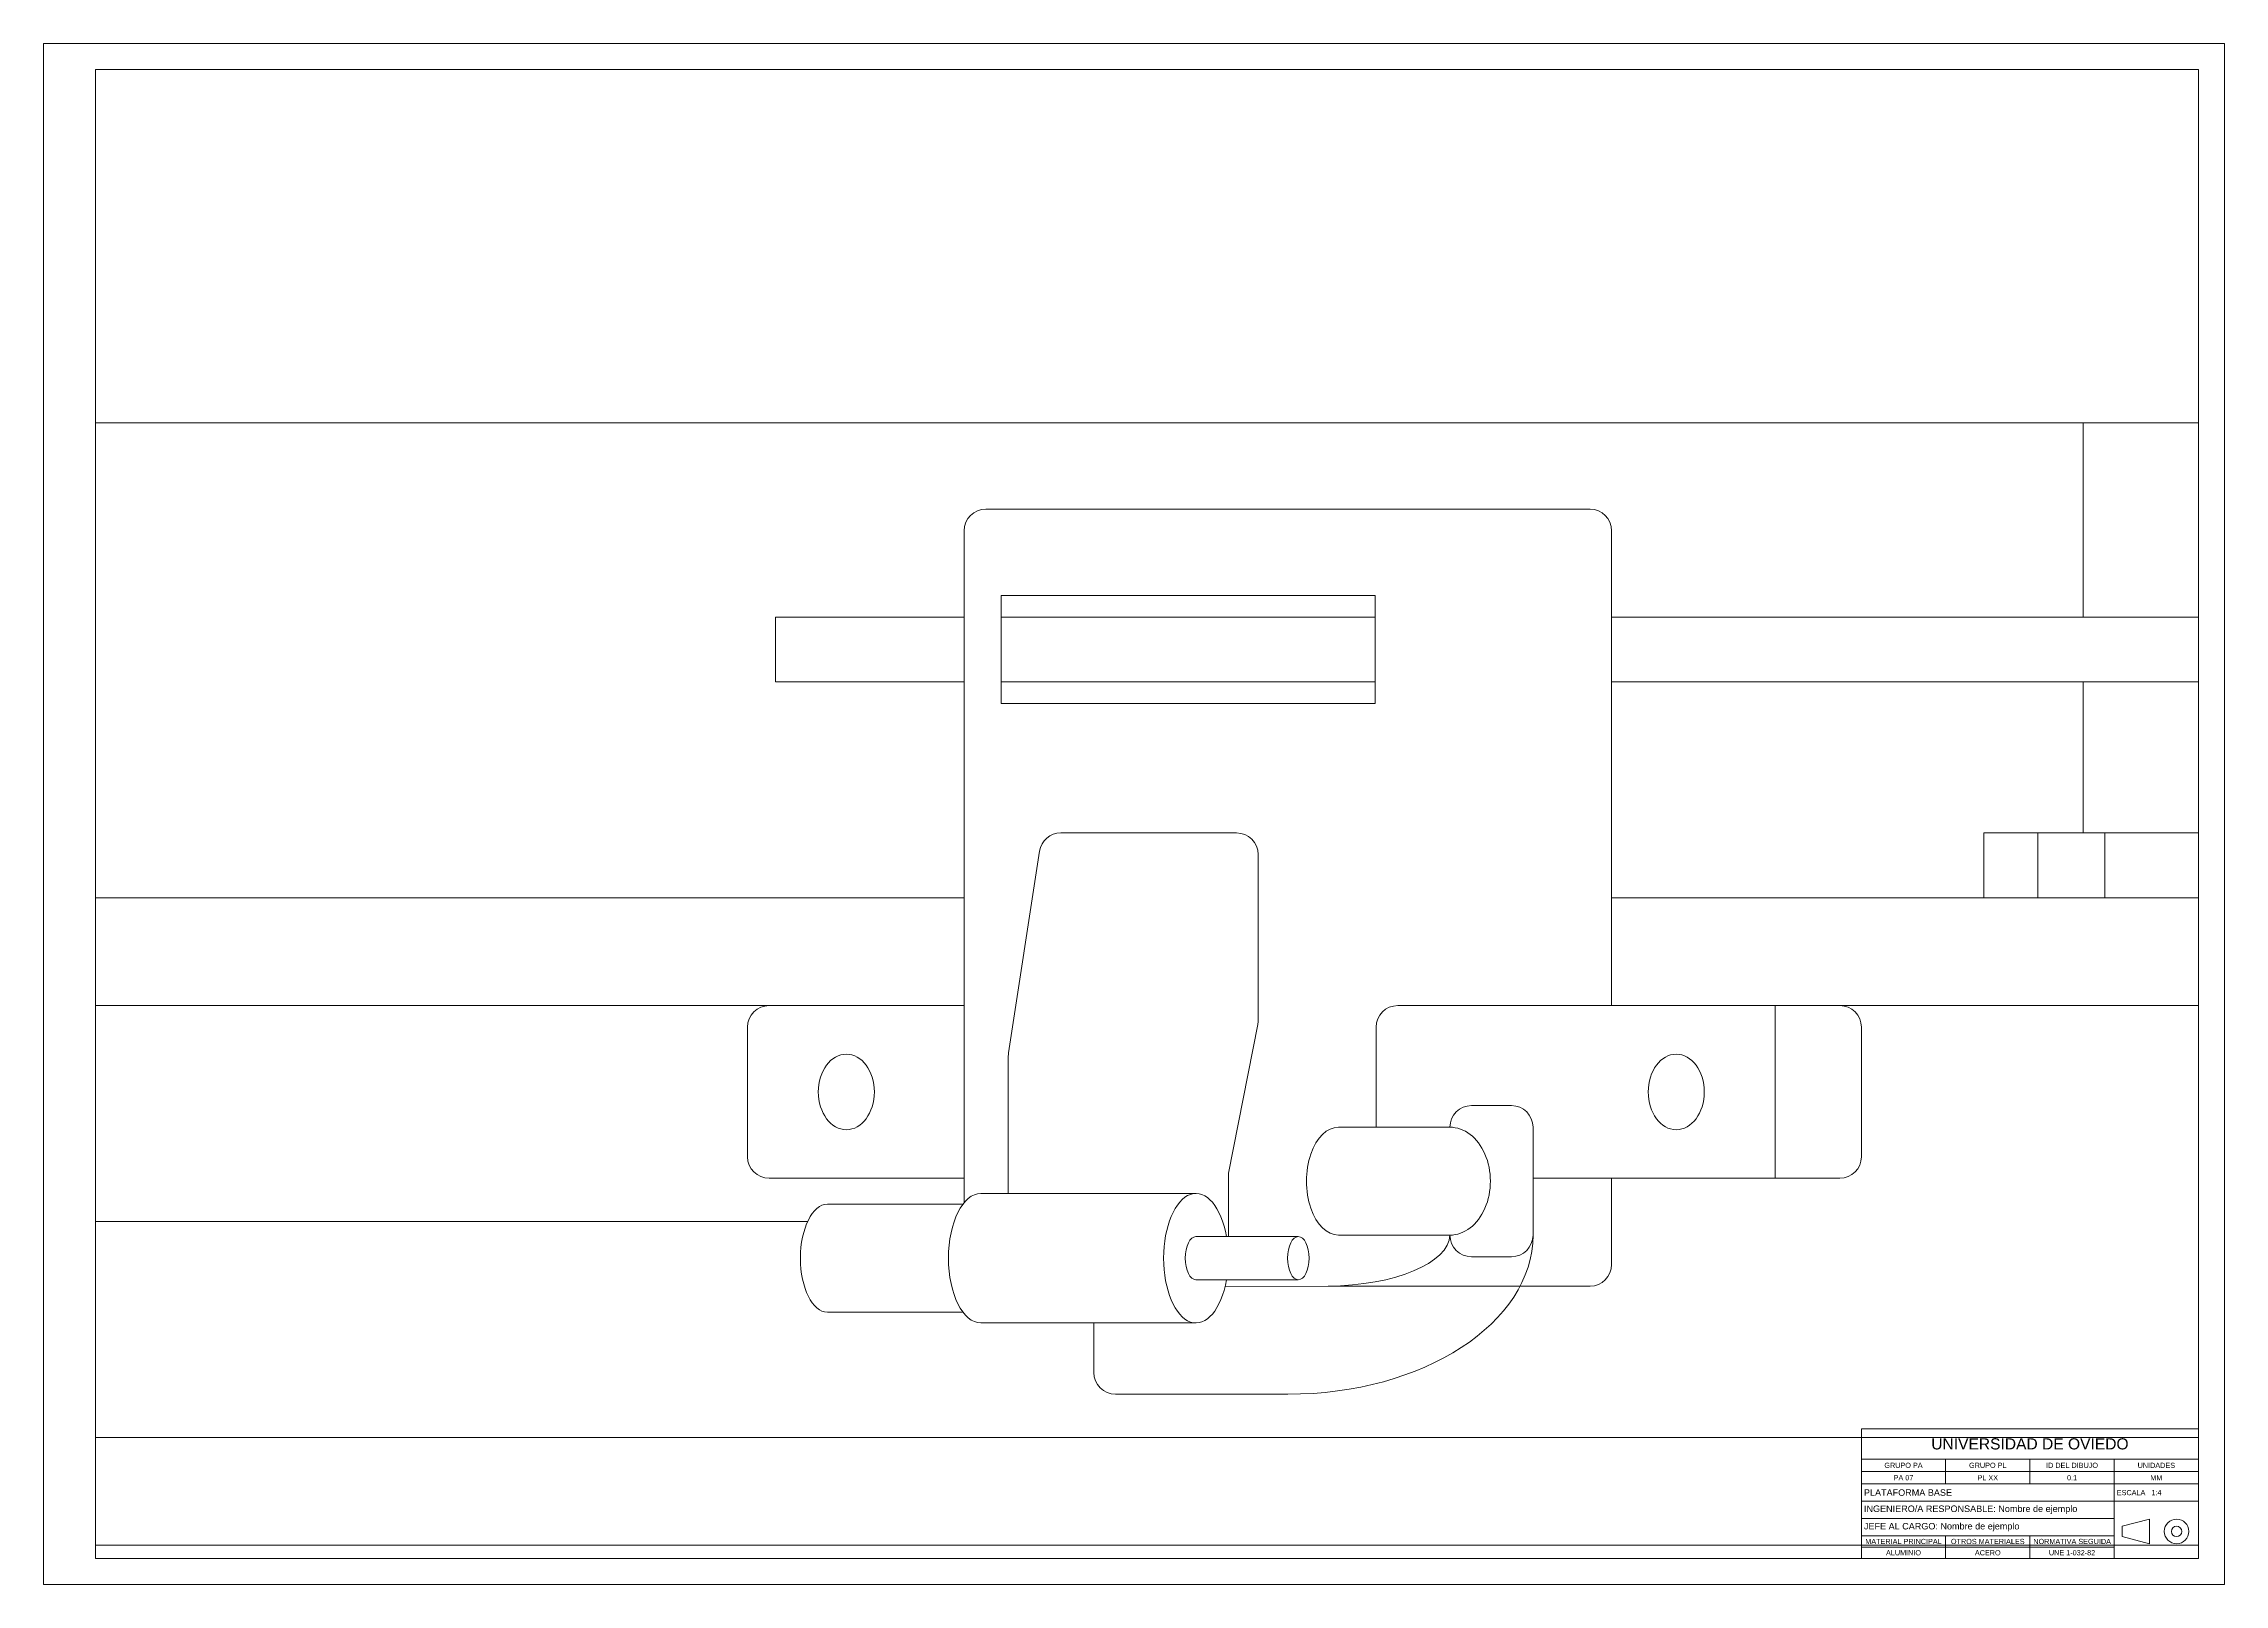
# Paper-space layout 'Presentación1' of a CAD drawing. Header units: millimetres. Extents: x 0 to 841, y 0 to 594.
# The model-space entities are those that its viewports show. They can reach past a viewport. Long polylines and large blocks are cut down to what shows.
import ezdxf

# ---------------------------------------------------------------- set-up
doc = ezdxf.new("R2010")
doc.units = ezdxf.units.MM
doc.layers.add('01_Contornos', color=7, linetype='Continuous', lineweight=20)
doc.styles.get("Standard").update_dxf_attribs({"font": 'arial.ttf'})

# ---------------------------------------------------------------- blocks, each defined once
blk = doc.blocks.new('UNE A1H')
for p, q in [((0, 594), (841, 594)), ((0, 0), (0, 594)), ((841, 594), (841, 0)), ((20, 584), (20, 10)), ((831, 584), (20, 584)), ((831, 10), (831, 584)), ((701, 60), (831, 60)), ((701, 48.27), (701, 60)), ((831, 48.27), (701, 48.27)), ((701, 48.27), (701, 10)), ((701, 43.49), (831, 43.49)), ((733.5, 48.27), (733.5, 38.7)), ((766, 48.27), (766, 38.7)), ((798.5, 48.27), (798.5, 38.7)), ((831, 38.7), (701, 38.7)), ((798.5, 38.7), (798.5, 30)), ((701, 32.04), (798.5, 32.04)), ((701, 25.37), (798.5, 25.37)), ((798.5, 32.04), (831, 32.04)), ((798.5, 30), (798.5, 10)), ((701, 18.7), (798.5, 18.7)), ((733.5, 10), (733.5, 18.7)), ((766, 18.7), (766, 10)), ((801.55, 22.42), (812.06, 25.16)), ((801.55, 18.41), (801.55, 22.42)), ((801.55, 18.41), (812.06, 15.67)), ((812.06, 15.67), (812.06, 25.16)), ((20, 10), (831, 10)), ((701, 14.35), (798.5, 14.35)), ((841, 0), (0, 0))]:
    blk.add_line(p, q)
for radius in [4.74, 2]:
    blk.add_circle((822.57, 20.42), radius)
for s, insert, char_height, width, attachment_point in [('GRUPO PA', (717.25, 45.88), 2, 32.5, 5), ('PA 07', (717.25, 41.1), 2, 32.5, 5), ('GRUPO PL', (749.75, 45.88), 2, 32.5, 5), ('PL XX', (749.75, 41.1), 2, 32.5, 5), ('ID DEL DIBUJO', (782.25, 45.88), 2, 32.5, 5), ('0.1', (782.25, 41.1), 2, 32.5, 5), ('UNIDADES', (814.75, 45.88), 2, 32.5, 5), ('MM', (814.75, 41.1), 2, 32.5, 5), ('PLATAFORMA BASE', (702, 35.37), 2.5, 97.1143, 4), ('INGENIERO/A RESPONSABLE: Nombre de ejemplo', (702, 28.78), 2.5, 97.2779, 4), ('JEFE AL CARGO: Nombre de ejemplo', (702, 22.05), 2.5, 97.2059, 4), ('MATERIAL PRINCIPAL', (717.25, 16.53), 2, 32.5, 5), ('OTROS MATERIALES', (749.75, 16.53), 2, 32.5, 5), ('NORMATIVA SEGUIDA', (782.28, 16.53), 2, 32.44, 5), ('ALUMINIO', (717.25, 12.18), 2, 32.5, 5), ('ACERO', (749.75, 12.18), 2, 32.5, 5), ('UNE 1-032-82', (782.25, 12.18), 2, 32.5, 5)]:
    blk.add_mtext(s, dxfattribs=dict(insert=insert, char_height=char_height, width=width, attachment_point=attachment_point))
at = {"layer": '01_Contornos'}
for s, insert, char_height, width, attachment_point in [('UNIVERSIDAD DE OVIEDO', (766, 54.14), 4.3, 130, 5), ('ESCALA   1:4', (799.5, 35.37), 2, 32.5, 4)]:
    blk.add_mtext(s, dxfattribs=dict(at, insert=insert, char_height=char_height, width=width, attachment_point=attachment_point))

msp = doc.modelspace()

# ---------------------------------------------------------------- linework, layer by layer
at = {"layer": '01_Contornos', "color": 40, "true_color": 0xf8d731}
for p, q in [((1793.071, 831.012), (1532.634, 831.012)), ((1684.07, 831.012), (1684.07, 822.012)), ((1633.935, 823.012), (1651.269, 823.012)), ((1623.477, 822.012), (1632.218, 822.012)), ((1623.477, 819.012), (1623.477, 822.012)), ((1633.935, 822.012), (1651.269, 822.012)), ((1662.22, 822.012), (1753.477, 822.012)), ((1632.218, 819.012), (1623.477, 819.012)), ((1633.935, 819.012), (1651.269, 819.012)), ((1753.477, 819.012), (1662.22, 819.012)), ((1684.07, 819.012), (1684.07, 812.012)), ((1679.476, 809.012), (1679.476, 812.012)), ((1714.714, 812.012), (1679.476, 812.012)), ((1681.976, 809.012), (1681.976, 812.012)), ((1685.07, 809.012), (1685.07, 812.012)), ((1632.218, 809.012), (1579.734, 809.012)), ((1699.734, 809.012), (1662.22, 809.012)), ((1714.714, 809.012), (1679.476, 809.012)), ((1579.734, 804.012), (1622.178, 804.012)), ((1632.218, 804.012), (1579.734, 804.012)), ((1699.734, 804.012), (1652.308, 804.012)), ((1673.796, 804.012), (1699.734, 804.012)), ((1622.178, 803.012), (1622.178, 797.012)), ((1673.796, 797.012), (1673.796, 803.012)), ((1623.178, 796.012), (1632.218, 796.012)), ((1658.578, 796.012), (1672.382, 796.012)), ((1672.382, 796.012), (1672.796, 796.012)), ((1117.744, 794.012), (1624.964, 794.012)), ((1649.08, 791.018), (1661.22, 791.018)), ((1145.566, 784.012), (1699.734, 784.012)), ((1569.734, 784.012), (1699.734, 784.012)), ((1569.734, 779.012), (1699.734, 779.012))]:
    msp.add_line(p, q, dxfattribs=at)
at = {"layer": '01_Contornos', "color": 40, "lineweight": 20, "ltscale": 0.05, "true_color": 0xf8d731}
for p, q in [((1633.218, 827.012), (1661.22, 827.012)), ((1632.218, 826.012), (1632.218, 796.012)), ((1662.22, 826.012), (1662.22, 804.012)), ((1633.935, 823.012), (1651.269, 823.012)), ((1633.935, 823.012), (1633.935, 818.012)), ((1651.269, 823.012), (1651.269, 818.012)), ((1633.935, 818.012), (1651.269, 818.012)), ((1644.841, 812.012), (1636.698, 812.012)), ((1635.71, 811.164), (1634.275, 801.825)), ((1645.841, 811.012), (1645.841, 803.325)), ((1623.178, 804.012), (1632.218, 804.012)), ((1652.308, 804.012), (1672.796, 804.012)), ((1669.796, 804.012), (1669.796, 796.012)), ((1622.178, 803.012), (1622.178, 798.38)), ((1645.822, 803.131), (1644.461, 796.252)), ((1651.308, 803.012), (1651.308, 798.38)), ((1673.796, 803.012), (1673.796, 797.012)), ((1634.263, 801.673), (1634.263, 796.252)), ((1657.578, 799.38), (1655.727, 799.38)), ((1622.178, 798.38), (1622.178, 797.012)), ((1654.727, 798.38), (1649.557, 798.38)), ((1654.727, 798.38), (1654.727, 798.38)), ((1658.578, 798.38), (1658.578, 793.38)), ((1627.468, 796.012), (1623.178, 796.012)), ((1627.468, 796.012), (1632.218, 796.012)), ((1632.218, 796.012), (1632.218, 794.882)), ((1634.263, 796.252), (1634.263, 795.312)), ((1644.461, 796.252), (1644.461, 793.312)), ((1658.578, 796.012), (1672.796, 796.012)), ((1662.22, 796.012), (1662.22, 794.812)), ((1625.881, 794.812), (1632.163, 794.812)), ((1642.961, 795.312), (1632.992, 795.312)), ((1662.22, 794.812), (1662.22, 792.018)), ((1642.961, 793.312), (1647.702, 793.312)), ((1654.727, 793.38), (1649.557, 793.38)), ((1654.727, 793.38), (1649.557, 793.38)), ((1654.727, 793.38), (1654.727, 793.38)), ((1657.578, 792.38), (1655.727, 792.38)), ((1642.961, 791.312), (1647.702, 791.312)), ((1649.08, 791.018), (1644.306, 790.986)), ((1625.881, 789.812), (1632.163, 789.812)), ((1632.992, 789.312), (1642.961, 789.312)), ((1638.228, 789.312), (1638.228, 787.012)), ((1647.224, 786.012), (1639.228, 786.012))]:
    msp.add_line(p, q, dxfattribs=at)
for centre, start, end in [((1633.218, 826.012), 90, 180), ((1661.22, 826.012), 0, 90), ((1636.698, 811.012), 90, 171.26317), ((1644.841, 811.012), 0, 90), ((1623.178, 803.012), 90, 180), ((1652.308, 803.012), 90, 180), ((1672.796, 803.012), 0, 90), ((1644.841, 803.325), 348.80931, 0), ((1635.263, 801.673), 171.26317, 180), ((1655.727, 798.38), 90, 180), ((1657.578, 798.38), 0, 90), ((1623.178, 797.012), 180, 270), ((1672.796, 797.012), 270, 0), ((1655.727, 793.38), 180, 270), ((1657.578, 793.38), 270, 0), ((1639.228, 787.012), 180, 270)]:
    msp.add_arc(centre, 1, start, end, dxfattribs=at)
at = {"layer": '01_Contornos', "color": 40, "true_color": 0xf8d731}
msp.add_arc((1661.22, 792.018), 1, 270, 360, dxfattribs=at)
at = {"layer": '01_Contornos', "color": 40, "lineweight": 20, "ltscale": 0.05, "true_color": 0xf8d731, "extrusion": (0, 0, -1)}
for centre in [(1626.758, 800.012), (1665.216, 800.012)]:
    msp.add_ellipse(centre, major_axis=(0, 1.75), ratio=0.7423075, dxfattribs=at)
at = {"layer": '01_Contornos', "color": 40, "lineweight": 20, "ltscale": 0.05, "true_color": 0xf8d731}
for centre, major_axis, ratio, start_param, end_param in [((1649.557, 795.88), (0, 2.5), 0.5894651, 0, 3.1415927), ((1654.727, 795.88), (0, -2.5), 0.75087, 0, 3.1415927), ((1642.961, 792.312), (0, -3), 0.5, 8.1938185, 13.79733), ((1625.881, 792.312), (0, -2.5), 0.5, 3.1415927, 6.2831853), ((1632.992, 792.312), (0, -3), 0.5, 9.424778, 12.5663706)]:
    msp.add_ellipse(centre, major_axis=major_axis, ratio=ratio, start_param=start_param, end_param=end_param, dxfattribs=at)
at = {"layer": '01_Contornos', "color": 40, "true_color": 0xf8d731}
for centre, major_axis, ratio, start_param, end_param in [((1642.961, 792.312), (0, -1), 0.5, 3.1415927, 6.2831853), ((1647.224, 793.38), (11.354, 0), 0.64897, 4.712389, 6.2831853), ((1649.064, 793.38), (5.662, 0.038), 0.4171905, 4.712389, 6.2672321)]:
    msp.add_ellipse(centre, major_axis=major_axis, ratio=ratio, start_param=start_param, end_param=end_param, dxfattribs=at)
msp.add_ellipse((1647.702, 792.312), major_axis=(0, -1), ratio=0.5, dxfattribs=at)

psp = doc.layouts.new('Presentación1')

# ---------------------------------------------------------------- block references
at = {"layer": '01_Contornos'}
psp.add_blockref('UNE A1H', (0, 0), dxfattribs=at)

# ---------------------------------------------------------------- viewports
at = {"layer": '01_Contornos', "view_target_point": (1345.899, 1636.527)}
psp.add_viewport(center=(425.5, 297), size=(811, 574), view_center_point=(294.79, -823.638), view_height=68.97332, dxfattribs=at)

doc.saveas('drawing.dxf')
